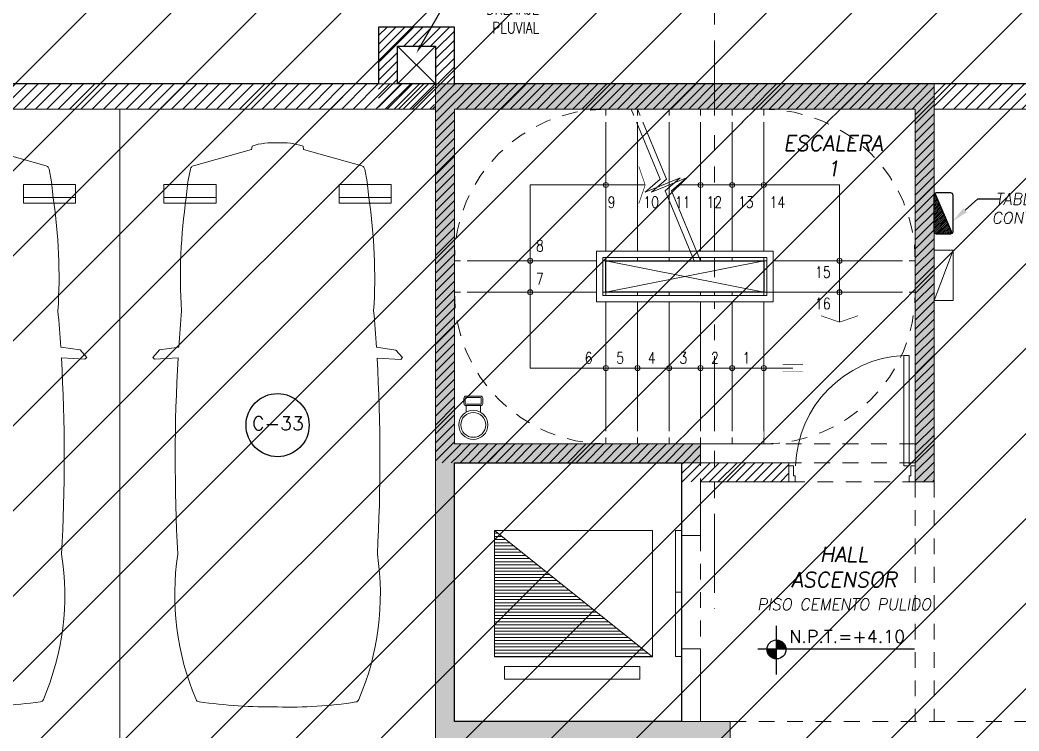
# Model space of a CAD drawing. Header units: millimetres. Extents: x 226317 to 226469, y 8188100 to 8188260.
# Drawn here: x 226436.7 to 226444.61, y 8188162.98 to 8188168.62 of the extents above; entities that cross this region are included whole.
import ezdxf
from ezdxf import colors
from ezdxf.entities.mleader import LeaderData, LeaderLine
from ezdxf.enums import TextEntityAlignment as Align
from ezdxf.math import Vec2, Vec3

# ---------------------------------------------------------------- set-up
doc = ezdxf.new("R2010")
doc.units = ezdxf.units.MM
doc.set_wipeout_variables(frame=1)
for name, pattern in [('HIDDEN2', [0.1875, 0.125, -0.0625]), ('PHANTOM', [2.5, 1.25, -0.25, 0.25, -0.25, 0.25, -0.25]), ('PHANTOM2', [1.25, 0.625, -0.125, 0.125, -0.125, 0.125, -0.125])]:
    doc.linetypes.add(name, pattern=pattern)
for name, color, linetype in [('A-BARANDAS', 8, 'Continuous'), ('A-COTAS INT', 8, 'Continuous'), ('A-EJES', 8, 'PHANTOM'), ('A-EQUIPAMIENTO', 8, 'Continuous'), ('A-ESTRUCTURA-HATCH', 8, 'Continuous'), ('A-ESTRUCTURA-MUROS', 8, 'Continuous'), ('A-ESTRUCTURA-VIGAS', 8, 'HIDDEN2'), ('A-LINEAS', 8, 'Continuous'), ('A-MOBILIARIO', 8, 'Continuous'), ('A-MURO BAJO', 8, 'Continuous'), ('A-NIVELES-NPT', 8, 'Continuous'), ('A-NUMERO ESTAC', 8, 'Continuous'), ('A-PROYECCIONES', 8, 'HIDDEN2'), ('A-PUERTAS', 8, 'Continuous'), ('A-TEXTO-ACABADO PISO', 8, 'Continuous'), ('A-TEXTO-AMBIENTES', 8, 'Continuous'), ('A-TEXTO-INDICACIONES', 8, 'Continuous'), ('A_30_Extractores', 8, 'Continuous'), ('MURO CF 120', 8, 'Continuous'), ('MURO CF 60', 8, 'Continuous')]:
    doc.layers.add(name, color=color, linetype=linetype)
doc.layers.add('A-ESTRUCTURA-PLACAS', color=8, linetype='Continuous', lineweight=35)
doc.layers.add('A-MUROS', color=8, linetype='Continuous', lineweight=30)
doc.layers.add('A-ETAPAS', color=8, linetype='Continuous', lineweight=35, plot=False)
doc.layers.add('A-ÁREA COMÚN', color=8, linetype='Continuous', plot=False)
doc.styles.add('R80', font='romans.shx', dxfattribs={"width": 0.8, "oblique": 15, "height": 0.1})
doc.styles.add('ROMANS', font='ROMANS.shx', dxfattribs={"oblique": 10})
doc.styles.add('TXT_COTAS', font='romans.shx', dxfattribs={"width": 0.8})
pattern_1 = [(45, (-226438.3486310827, -8188203.061885514), (-0.03535533905932738, 0.03535533905932738), [])]

# ---------------------------------------------------------------- blocks, each defined once
blk = doc.blocks.new('EST P2')
at = {"layer": 'A-ESTRUCTURA-HATCH', "lineweight": 0}
h = blk.add_hatch(dxfattribs=at)
h.set_pattern_fill('ANSI31', color=8, scale=0.02, angle=-1.27e-14)
h.set_pattern_definition([(44.99999999999999, (-226392.077087921, -8188163.059610654), (-0.04490128060534576, 0.04490128060534578), [])])
h.paths.add_polyline_path([(-3.609999800828518, 5.049997551366687), (-3.609999800828518, 4.849997551180422), (-44.78499944024952, 4.849997609853745), (-44.78499937866582, -0.150002358481288), (-46.98999937772169, -0.1500023575499654), (-46.9900000851776, -11.15000259596854), (-3.609999100299319, -11.15005090925843), (-3.609999100299319, -11.40005090925843), (-47.2400000844209, -11.40000240411609), (-47.2400001185888, 0.1499976376071572), (-45.03500012474251, 0.1499976441264153), (-45.03499907316291, 5.049739951267838)])
h.paths.add_polyline_path([(5.875668717751978, 4.849997540004551), (5.875668724213028, 5.04999746195972), (35.52999999574968, 5.049996704794466), (35.52999999574968, 4.849997699260712)])
h.paths.add_polyline_path([(35.5800006974896, -11.1500659417361), (71.88000514596933, -11.1501255556941), (71.88000514596933, -11.40006201900542), (35.5800006974896, -11.40000240504742)])
h.paths.add_polyline_path([(-3.559999100310961, -11.15003591496497), (35.53000069750124, -11.15003591496497), (35.53000069750124, -11.40006590355188), (-3.559999100310961, -11.40006590355188)])
edge = h.paths.add_edge_path()
edge.add_arc((63.30066905263811, -0.1500025354325771), 9.699999993899837, 359.9999991583288, 539.9999991583288)
edge.add_line((53.60066905873828, -0.1500023929402232), (53.80066905874992, -0.1500023929402232))
edge.add_arc((63.30066905263811, -0.1500025354325771), 9.499999993888196, -8.593905818088388e-07, 179.9999991406094, ccw=False)
edge.add_line((72.80066904652631, -0.150002677924931), (73.00066904653795, -0.150002677924931))
h.paths.add_polyline_path([(47.91501720307861, 5.049996227025986), (35.5800006974896, 5.049997347407043), (35.5800006974896, 4.849997348152101), (47.91501677152701, 4.849997607059777)])
edge = h.paths.add_edge_path()
edge.add_arc((63.30067374472856, -0.1500072190538049), 3.300005388395399, 0.001083013335930548, 49.99451371248021)
edge.add_line((65.42211837161449, 2.377740446478128), (65.42216933166492, -0.149981296621263))
edge.add_line((65.42216933166492, -0.149981296621263), (65.27216933167074, -0.149981296621263))
edge.add_line((65.27216933167074, -0.149981296621263), (65.27212526180665, 2.49638928938657))
edge.add_arc((63.30067374501959, -0.1500072181224823), 3.300005387571071, 53.31547490152577, 179.999921187766)
edge.add_line((60.00066835692269, -0.1500026788562536), (59.80066835694015, -0.1500026788562536))
edge.add_arc((63.30067374501959, -0.1500072199851274), 3.50000538808239, 0.0010211422007841975, 179.9999256608234, ccw=False)
edge.add_line((66.80067913257517, -0.1499448418617249), (66.60066855713376, -0.1499448418617249))
edge.add_line((66.60066855713376, -0.1499448418617249), (66.60067913253442, -0.1499448418617249))
h.paths.add_polyline_path([(51.86500159354182, 4.849997512064874), (53.37567124812631, 4.84999814722687), (53.37566821934888, 5.049995731562376), (51.86500180145958, 5.049995731562376)])
h = blk.add_hatch(color=8, dxfattribs=at)
h.dxf.hatch_style = 1
h.paths.add_polyline_path([(1.924988952785498, -0.1505992198362947), (-0.1750110472203232, -0.1505992198362947), (-0.1750111099681817, 4.849997605197132), (-3.559999100310961, 4.849997400306165), (-3.559999100310961, 5.049996072426438), (3.774802909989376, 5.049997524358332), (3.774805110704619, 3.199881108477712), (3.624805109779118, 3.199881113134325), (3.624805167521117, 4.849999565631151), (-0.02486182996653952, 4.849999653175473), (-0.02486189515911974, 2.199999641627073), (3.774804468121147, 2.199980984441936), (3.774804468121147, 2.050086794421077), (-0.02486252749804407, 2.0499999942258), (-0.02486257418058813, -1.862645149230957e-09), (1.925019685091684, -0.0003989655524492264)])
h.paths.add_polyline_path([(51.86500603394234, 5.049999439157546), (47.91502163003315, 5.049999439157546), (47.91502161763492, -0.1499986853450537), (50.25000492052641, -0.1499986853450537), (50.25000491813989, 1.266598701477051e-06), (48.0650059216423, 1.311302185058594e-06), (48.06500596355181, 2.050003058277071), (50.01500671176473, 2.049963342025876), (50.01500671176473, 2.199976992793381), (48.06500595621765, 2.199977087788284), (48.06500601166044, 4.85000130161643), (51.7150060031563, 4.850001225247979), (51.71499513977324, 1.899957737885416), (51.8649951351108, 1.899957733228803)])
h.paths.add_polyline_path([(71.63000006310176, -6.150002165697515), (71.88000006310176, -6.150002165697515), (71.88000006310176, -6.85000216588378), (71.63000006310176, -6.85000216588378)])
h.paths.add_polyline_path([(64.42000006313901, -6.150002076290548), (64.67000006313901, -6.150002076290548), (64.67000006313901, -6.850002076476812), (64.42000006313901, -6.850002076476812)])
h.paths.add_polyline_path([(57.21000006317627, -6.150002076290548), (57.46000006317627, -6.150002076290548), (57.46000006317627, -6.850002076476812), (57.21000006317627, -6.850002076476812)])
h.paths.add_polyline_path([(50.00000006321352, -6.150002076290548), (50.25000006321352, -6.150002076290548), (50.25000006321352, -6.850002076476812), (50.00000006321352, -6.850002076476812)])
h.paths.add_polyline_path([(42.79000006325077, -6.150002055801451), (43.04000006325077, -6.150002055801451), (43.04000006325077, -6.850002055987716), (42.79000006325077, -6.850002055987716)])
h.paths.add_polyline_path([(42.79000006325077, 0.5499979434534907), (43.04000006325077, 0.5499979434534907), (43.04000006325077, -0.1500020558014512), (42.79000006325077, -0.1500020558014512)])
h.paths.add_polyline_path([(35.58000006328803, -6.150002076290548), (35.83000006328803, -6.150002076290548), (35.83000006328803, -6.850002076476812), (35.58000006328803, -6.850002076476812)])
h.paths.add_polyline_path([(35.58000006328803, 0.5499979238957167), (35.83000006328803, 0.5499979238957167), (35.83000006328803, -0.1500020762905478), (35.58000006328803, -0.1500020762905478)])
h.paths.add_polyline_path([(35.28000006329967, -6.150002076290548), (35.53000006329967, -6.150002076290548), (35.53000006329967, -6.850002076476812), (35.28000006329967, -6.850002076476812)])
h.paths.add_polyline_path([(35.28000006329967, 0.5499979238957167), (35.53000006329967, 0.5499979238957167), (35.53000006329967, -0.1500020762905478), (35.28000006329967, -0.1500020762905478)])
h.paths.add_polyline_path([(30.2800000719435, -6.150002076290548), (30.5300000719435, -6.150002076290548), (30.5300000719435, -6.850002076476812), (30.2800000719435, -6.850002076476812)])
h.paths.add_polyline_path([(30.2800000719435, 0.5499979238957167), (30.5300000719435, 0.5499979238957167), (30.5300000719435, -0.1500020762905478), (30.2800000719435, -0.1500020762905478)])
h.paths.add_polyline_path([(23.07000007198076, -6.150002076290548), (23.32000007198076, -6.150002076290548), (23.32000007198076, -6.850002076476812), (23.07000007198076, -6.850002076476812)])
h.paths.add_polyline_path([(23.07000007198076, 0.5499979238957167), (23.32000007198076, 0.5499979238957167), (23.32000007198076, -0.1500020762905478), (23.07000007198076, -0.1500020762905478)])
h.paths.add_polyline_path([(18.0700000806246, -6.150002055801451), (18.3200000806246, -6.150002055801451), (18.3200000806246, -6.850002055987716), (18.0700000806246, -6.850002055987716)])
h.paths.add_polyline_path([(18.0700000806246, 0.5499979434534907), (18.3200000806246, 0.5499979434534907), (18.3200000806246, -0.1500020558014512), (18.0700000806246, -0.1500020558014512)])
h.paths.add_polyline_path([(10.86000014224555, -6.150002076290548), (11.11000014224555, -6.150002076290548), (11.11000014224555, -6.850002076476812), (10.86000014224555, -6.850002076476812)])
h.paths.add_polyline_path([(10.86000014224555, 0.5499979238957167), (11.11000014224555, 0.5499979238957167), (11.11000014224555, -0.1500020762905478), (10.86000014224555, -0.1500020762905478)])
h.paths.add_polyline_path([(3.650000203866512, -6.150002076290548), (3.900000203866512, -6.150002076290548), (3.900000203866512, -6.850002076476812), (3.650000203866512, -6.850002076476812)])
h.paths.add_polyline_path([(3.600000203878153, 0.5499979238957167), (3.900000203866512, 0.5499979238957167), (3.900000203866512, -0.1500020762905478), (3.600000203878153, -0.1500020762905478)])
h.paths.add_polyline_path([(-3.55999973451253, -6.150002356618643), (-3.30999973451253, -6.150002356618643), (-3.30999973451253, -6.850002356804907), (-3.55999973451253, -6.850002356804907)])
h.paths.add_polyline_path([(-3.55999973451253, 0.5499976426362991), (-3.30999973451253, 0.5499976426362991), (-3.30999973451253, -0.1500023566186428), (-3.55999973451253, -0.1500023566186428)])
h.paths.add_polyline_path([(-3.859999734500889, -6.150002356618643), (-3.609999734500889, -6.150002356618643), (-3.609999734500889, -6.850002356804907), (-3.859999734500889, -6.850002356804907)])
h.paths.add_polyline_path([(-3.859999734500889, 0.5499976426362991), (-3.609999734500889, 0.5499976426362991), (-3.609999734500889, -0.1500023566186428), (-3.859999734500889, -0.1500023566186428)])
h.paths.add_polyline_path([(-11.06999967287993, -6.150002356618643), (-10.81999967287993, -6.150002356618643), (-10.81999967287993, -6.850002356804907), (-11.06999967287993, -6.850002356804907)])
h.paths.add_polyline_path([(-11.06999967287993, 0.5499976426362991), (-10.81999967287993, 0.5499976426362991), (-10.81999967287993, -0.1500023566186428), (-11.06999967287993, -0.1500023566186428)])
h.paths.add_polyline_path([(-18.27999961125897, -6.150002076290548), (-18.02999961125897, -6.150002076290548), (-18.02999961125897, -6.850002076476812), (-18.27999961125897, -6.850002076476812)])
h.paths.add_polyline_path([(-18.27999961125897, 0.5499979238957167), (-18.02999961125897, 0.5499979238957167), (-18.02999961125897, -0.1500020762905478), (-18.27999961125897, -0.1500020762905478)])
h.paths.add_polyline_path([(-25.48999954963801, -6.150002356618643), (-25.23999954963801, -6.150002356618643), (-25.23999954963801, -6.850002356804907), (-25.48999954963801, -6.850002356804907)])
h.paths.add_polyline_path([(-25.48999954963801, 0.5499976426362991), (-25.23999954963801, 0.5499976426362991), (-25.23999954963801, -0.1500023566186428), (-25.48999954963801, -0.1500023566186428)])
h.paths.add_polyline_path([(-32.69999948801706, -6.150002356618643), (-32.44999948801706, -6.150002356618643), (-32.44999948801706, -6.850002356804907), (-32.69999948801706, -6.850002356804907)])
h.paths.add_polyline_path([(-32.69999948801706, 0.5499976426362991), (-32.44999948801706, 0.5499976426362991), (-32.44999948801706, -0.1500023566186428), (-32.69999948801706, -0.1500023566186428)])
h.paths.add_polyline_path([(-39.90999879219453, -6.150002076290548), (-39.65999879219453, -6.150002076290548), (-39.65999879219453, -6.850002076476812), (-39.90999879219453, -6.850002076476812)])
h.paths.add_polyline_path([(-39.90999879219453, 0.5499979238957167), (-39.65999879219453, 0.5499979238957167), (-39.65999879219453, -0.1500020762905478), (-39.90999879219453, -0.1500020762905478)])
at = {"layer": 'A-ESTRUCTURA-MUROS', "color": 8, "lineweight": 0}
for points in [[(47.91501720307861, 5.049996227025986), (35.5800006974896, 5.049997347407043), (35.5800006974896, 4.849997348152101), (47.91501677152701, 4.849997607059777)], [(51.86500159354182, 4.849997512064874), (53.37567124812631, 4.84999814722687), (53.37566821934888, 5.049995731562376), (51.86500180145958, 5.049995731562376)]]:
    blk.add_lwpolyline(points, close=True, dxfattribs=at)
at = {"layer": 'A-ESTRUCTURA-PLACAS', "color": 8, "lineweight": 0}
blk.add_lwpolyline([(51.86500603394234, 5.049999439157546), (47.91502163003315, 5.049999439157546), (47.91502161763492, -0.1499986853450537), (50.25000492052641, -0.1499986853450537), (50.25000491813989, 1.266598701477051e-06), (48.0650059216423, 1.311302185058594e-06), (48.06500596355181, 2.050003058277071), (50.01500671176473, 2.049963342025876), (50.01500671176473, 2.199976992793381), (48.06500595621765, 2.199977087788284), (48.06500601166044, 4.85000130161643), (51.7150060031563, 4.850001225247979), (51.71499513977324, 1.899957737885416), (51.8649951351108, 1.899957733228803)], close=True, dxfattribs=at)
at = {"layer": 'A-ESTRUCTURA-VIGAS', "color": 8, "lineweight": 0}
for points in [[(50.01500671176473, 2.199976992793381), (51.71499457894242, 2.199972681701183)], [(49.86488403339172, -2.443511039018631e-05), (49.86500237765722, 2.04990042001009)], [(50.01488403312396, -3.309547901153564e-05), (50.01500237741857, 2.049891760572791)], [(50.01500606510672, 2.049976993352175), (51.71499393228441, 2.049972682259977)], [(51.71500734327128, 1.899957737885416), (51.71501039699069, -2.5210902094841e-06)], [(51.8649951351108, 1.899957733228803), (51.8650104298722, -2.533197402954102e-06)], [(50.25000070992974, -2.399086952209473e-06), (53.60066907125292, -2.678483724594116e-06)]]:
    blk.add_lwpolyline(points, dxfattribs=at)
blk = doc.blocks.new('MCF')
at = {"layer": 'MURO CF 120', "lineweight": 0}
h = blk.add_hatch(dxfattribs=at)
h.set_pattern_fill('_USER', color=8, scale=0.05, angle=45, style=0, pattern_type=0)
h.set_pattern_definition(pattern_1)
h.paths.add_polyline_path([(4.285539034754038e-06, -37.95003601908684), (-0.1500014954362996, -37.95003601815552), (-0.1500014954362996, -34.95004799123853), (4.285539034754038e-06, -34.95004799216986)])
h = blk.add_hatch(dxfattribs=at)
h.set_pattern_fill('_USER', color=8, scale=0.05, angle=45, style=0, pattern_type=0)
h.set_pattern_definition(pattern_1)
h.paths.add_polyline_path([(8.8853994384408e-08, -34.95004102028906), (3.649991068756208, -34.95004798937589), (3.649991068756208, -35.15004835184664), (9.065843187272549e-08, -35.15004148241132)])
h = blk.add_hatch(dxfattribs=at)
h.set_pattern_fill('_USER', color=8, scale=0.05, angle=45, style=0, pattern_type=0)
h.set_pattern_definition(pattern_1)
h.paths.add_polyline_path([(3.649995913205203, -38.10010559856892), (3.800001452502329, -38.10010568331927), (3.800001452502329, -34.95004796329886), (3.649995913205203, -34.9500478785485)])
h = blk.add_hatch(dxfattribs=at)
h.set_pattern_fill('_USER', color=8, scale=0.05, angle=45, style=0, pattern_type=0)
h.set_pattern_definition(pattern_1)
h.paths.add_polyline_path([(4.258326953276992e-06, -37.80004148278385), (1.949984237900935, -37.80005772039294), (1.950000679527875, -37.95014731585979), (-8.965434972196817e-06, -37.95003601815552)])
h = blk.add_hatch(dxfattribs=at)
h.set_pattern_fill('_USER', color=8, scale=0.05, angle=45, style=0, pattern_type=0)
h.set_pattern_definition(pattern_1)
h.paths.add_polyline_path([(2.649991011945531, -37.95009840093553), (1.799991030566161, -37.95008623600006), (1.799991030566161, -38.10004831571132), (2.649991011945531, -38.10006048064679)])
at = {"layer": 'MURO CF 60', "lineweight": 0}
h = blk.add_hatch(dxfattribs=at)
h.set_pattern_fill('_USER', color=8, scale=0.05, angle=45, pattern_type=0)
h.set_pattern_definition([(45, (1.793458536238177, -0.002235784195363522), (-0.03535533905932738, 0.03535533905932738), [])])
h.paths.add_polyline_path([(-0.599785449099727, -34.5001006629318), (0.0002145508769899607, -34.5001006629318), (0.0002145508769899607, -34.94897119980305), (-0.15670235757716, -34.95010066311806), (-0.1567023574898485, -35.15008996799588), (-0.5997854354500305, -35.15009001549333)])
h.paths.add_polyline_path([(-0.4497854491055477, -34.65010066330433), (-0.1509149124321993, -34.65010066330433), (-0.1509149124321993, -34.94897119980305), (-0.4497854491055477, -34.94897119980305)], flags=16)
blk = doc.blocks.new('EJES 1P')
at = {"layer": 'A-EJES', "color": 8, "linetype": 'PHANTOM2', "lineweight": 0}
blk.add_lwpolyline([(95.13433610188076, 5.345405283384025), (95.13433504031855, -4.158028029836714)], dxfattribs=at)
blk = doc.blocks.new('EJE')
at = {"linetype": 'Continuous'}
blk.add_circle((-4.656613e-10, -3.7252903e-09), 0.5, dxfattribs=at)
at = {"layer": 'A-TEXTO-INDICACIONES', "style": 'ROMANS'}
blk.add_attdef('EJE', text='', height=0.22, rotation=1.067217058e-07, dxfattribs=at).set_placement((0.0068061400004788, 0.02766973558132052), align=Align.MIDDLE_CENTER)
blk = doc.blocks.new('numeración')
at = {"layer": 'A-NUMERO ESTAC', "color": 8, "lineweight": 0, "xscale": 0.5, "yscale": 0.5, "zscale": 0.5}
blk.add_blockref('EJE', (-26.3356692129164, -47.2021373193711), dxfattribs=at).add_auto_attribs({'EJE': 'C-33'})
blk = doc.blocks.new('*U62')
at = {"color": 8, "lineweight": 0, "ltscale": 0.5}
for p, q in [((0.349999999909371, 4.301899374723462), (0.7625640894893444, 4.301899372860816)), ((2.149999999897729, 4.301899374723462), (1.737435910317755, 4.301899374723462))]:
    blk.add_line(p, q, dxfattribs=at)
for points in [[(0, 0), (2.500000000005824, 0), (2.500000000005824, 5), (0, 5)], [(0.349999999909371, 4.405005575418499), (0.349999999909371, 4.25500557504597), (0.7625640894893444, 4.25500557504597), (0.7625640894893444, 4.405005573555852)], [(1.737435910317755, 4.405005575418499), (1.737435910317755, 4.25500557504597), (2.149999999897729, 4.25500557504597), (2.149999999897729, 4.405005575418499)]]:
    blk.add_lwpolyline(points, close=True, dxfattribs=at)
blk.add_lwpolyline([(2.037528844948707, 3.028522202071265), (2.224826331532269, 3.017961387783316), (2.238677233040973, 3.033225936144618), (2.185582110823772, 3.092103478759553), (2.032238905380672, 3.114782713422947, 0.005253419644038889), (2.010610162172561, 3.403024230234966, 0.05323468880448375), (1.972881289015231, 4.298445265069629), (1.959960859085141, 4.423920004889395), (1.940709687702067, 4.525403541773585), (1.936232188131518, 4.534997764310868, 0.2186562557100147), (1.917137849193707, 4.551199094653156), (1.45578430143901, 4.68041331440213), (1.452100344208982, 4.707649311509477, 0.09155394760763061), (1.250000000002876, 4.734330136008744, 0.09162043732155131), (1.047899655813991, 4.708804217427994), (1.044215698368089, 4.681568217724587), (0.5828621506187874, 4.552353999814748, 0.2186562552153479), (0.5637678116817846, 4.536152669489409), (0.5592903121050334, 4.526558446958687), (0.5400391407801657, 4.4250749100745), (0.527118710702829, 4.299600172615821, 0.05323468880111815), (0.4893898377075552, 3.404179129908862, 0.005253420110187526), (0.4677610936832501, 3.115937606692341), (0.3144178889833277, 3.093258382082013), (0.2613227668243348, 3.034380841329721), (0.2751736682166233, 3.01911629296842), (0.4624711549076459, 3.029677107255861, 0.02826491459471849), (0.459996665315612, 1.475695204805616, 0.1399238157925407), (0.6046126963936331, 0.324876973164095, 0.2721479777528903), (0.6285017504014515, 0.3060667694362756, 0.035352843949907), (1.250000000003183, 0.2656698639912349, 0.0456386399384704), (1.869188438495204, 0.3049118635303407, 0.2721479761988349), (1.893077493170626, 0.3237220675503025, 0.1398888083936435), (2.040003335146762, 1.474540296761161, 0.02826491464424222)], format="xyb", close=True, dxfattribs=at)
blk = doc.blocks.new('ESC.1')
at = {"layer": 'A-LINEAS', "color": 8, "lineweight": 0}
blk.add_line((0.6000362005258992, 0.7250007001463628, -1.056008545519747e-06), (-1.47953915184484, 0.72499997930269, -1.056008545519747e-06), dxfattribs=at)
at = {"layer": 'A-LINEAS', "color": 8, "linetype": 'Continuous', "lineweight": 0}
for p, q in [((-1.249987434933466, 0.1250000001643157), (1.256506653390943e-05, -0.1250050261836195)), ((-1.249987434904362, -0.1250000007670069), (1.256506653390943e-05, 0.1249999992329931))]:
    blk.add_line(p, q, dxfattribs=at)
at = {"layer": 'A-LINEAS', "color": 8, "lineweight": 0, "const_width": 0.004999999999999999}
for points in [[(-1.39921893297582, 0.7521426455829596), (-1.559859256510428, 0.7521430423263764)], [(-1.399218987691022, 0.6978549502570486), (-1.559859315882242, 0.6978548962403393)], [(-1.702576707309383, 0.310479334719882), (-1.849979116540673, 0.3613019028459048), (-1.9973817083985, 0.3104800145853615)], [(-0.2604667660373181, -0.5775977194528723), (-0.3112893341633409, -0.7250001307796383), (-0.2604674486385576, -0.8724027209203387)]]:
    blk.add_lwpolyline(points, dxfattribs=at)
at = {"layer": 'A-LINEAS', "color": 8, "lineweight": 0}
blk.add_lwpolyline([(-0.3112893156242009, -0.725000076762929), (0.5999790817265946, -0.7249997973661566), (0.6000362003803801, 0.7249978652004456)], dxfattribs=at)
at = {"layer": 'A-LINEAS', "color": 8, "linetype": 'Continuous', "lineweight": 0}
blk.add_lwpolyline([(-1.849970318161688, 0.3612988695282793), (-1.850008549011584, -0.7250006523202801), (-0.5722094846307684, -0.7250002183239603)], dxfattribs=at)
for centre in [(-1.249987924692725, 0.7250000742975926), (-0.9999879246345174, 0.7250000761602378), (-0.749987924692725, 0.72500007336627), (-0.4999879246636212, 0.7250000752289152), (-0.2499879246054135, 0.72500007336627), (1.207530727498352e-05, 0.7250000742975926), (-1.849986850243333, 0.125086227596209), (0.6000027172965545, 0.1250000020269608), (-1.849986850243333, -0.124913772403791), (0.6000027170637239, -0.1249999979730392), (-1.249987434933466, -0.7250004502232814), (-0.9999874349043623, -0.7250004483606363), (-0.7499874349334661, -0.725000451154604), (1.256506653390943e-05, -0.7250004502232814)]:
    blk.add_circle(centre, 0.02, dxfattribs=at)
at = {"layer": 'A-MURO BAJO', "color": 8, "lineweight": 0}
for p, q in [((-1.249987434933466, 0.1250000001643157), (-1.249987434671532, 1.32500000035058)), ((-1.249987434671532, 1.32500000035058), (-0.7499874265224591, 1.32500000035058)), ((-0.9999874349334661, 0.1250000020269608), (-0.9999874349043623, 1.325000002213225)), ((-0.7499874348752584, 0.1249999992329931), (-0.7499874349334661, 1.324999999419258)), ((-0.4999874349625699, 0.1250000001643157), (-0.4999874349334661, 1.325000002213225)), ((-0.2499874349043623, 0.1249999983016705), (-0.2499874349043623, 1.32500000035058)), ((1.256512474157034e-05, 0.1250000001643157), (1.256509563773989e-05, 1.325000001281903)), ((-1.249987434933466, 0.1250000001643157), (1.256506653390943e-05, 0.1249999992329931)), ((-1.249987434904362, -0.1249999998356843), (-1.249987434933466, 0.1250000001643157)), ((-0.2499874349043623, 0.1249999992329931), (1.200012564175957, 0.1249999992329931)), ((-1.256635299995423e-05, -0.1249999998356843), (1.256506653390943e-05, 0.1249999992329931)), ((-2.449987434974211, -0.1249999998356843), (-1.249987430684307, -0.1249999998356843)), ((-1.249987434904362, -0.1249999998356843), (1.256506653390943e-05, -0.1249999998356843)), ((-1.249987434933466, -1.325000000021949), (-1.249987434904362, -0.1249999998356843)), ((-0.9999874348461546, -1.324999998159304), (-0.9999874349334661, -0.1249999979730392)), ((-0.7499874348752584, -1.325000000953271), (-0.7499874349334661, -0.1250000007670069)), ((-0.4999874349043623, -1.324999999090626), (-0.4999874349625699, -0.1249999989043618)), ((-0.2499874348752584, -1.325000000953271), (-0.2499874349334661, -0.1250000007670069)), ((-1.256635299995423e-05, -0.1249999998356843), (1.200012564117749, -0.1250000007670069)), ((1.256506653390943e-05, -1.325000000021949), (1.256509563773989e-05, -0.1249999998356843))]:
    blk.add_line(p, q, dxfattribs=at)
at = {"color": 8, "lineweight": 0}
blk.add_wipeout([(-1.2749874348987678, -0.15000000076141196), (-1.3249874348871264, -0.200000000575147), (0.07501256507817526, -0.200000000575147), (0.07501256507817532, 0.20000000072864732), (-1.3249874349162296, 0.2000000006267839), (-1.3249874349162296, -0.200000000575147), (-1.2749874348987678, -0.15000000076141196), (-1.2749874348696637, 0.15000000184623485), (0.025012565089816953, 0.15000000184623485), (0.02501256508981691, -0.15000000076141196)], dxfattribs=at).translate(0, 0, 2.83665878468019e-06).dxf.layer = 'A-BARANDAS'
at = {"layer": 'A-BARANDAS', "color": 8, "lineweight": 0, "elevation": 2.83665878468019e-06}
for points in [[(-1.324987434857796, 0.2000000003505802), (-1.3249874348869, -0.2000000009532714), (0.07501256507817544, -0.2000000009532714), (0.07501256510727927, 0.2000000003505802)], [(0.02501256506071314, -0.1500000020708585), (-1.274987434898541, -0.1499999992768908), (-1.27498743481123, 0.1500000033308124), (0.02501256514802463, 0.1500000005368447)]]:
    blk.add_lwpolyline(points, close=True, dxfattribs=at)
at = {"layer": 'A-LINEAS', "color": 8, "linetype": 'Continuous', "lineweight": 0}
for points in [[(-0.7499881189316895, -0.1250004198621655), (-0.5192178973986685, -0.6788461607169056), (-0.6384485282935586, -0.7826924136127973), (-0.3615263414860621, -0.667307588107481), (-0.4807561938243836, -0.7711537841926956), (-0.2499874348752584, -1.324996014892652)], [(-0.6999881189142272, -0.1250004189308429), (-0.4692178974103101, -0.678846159785583), (-0.5884485282760963, -0.7826924126814747), (-0.3115263414685998, -0.6673075871761585), (-0.4307561938069213, -0.7711537832613731), (-0.1999874348869, -1.324996013961329)]]:
    blk.add_lwpolyline(points, dxfattribs=at)
at = {"layer": 'A-MURO BAJO', "color": 8, "lineweight": 0}
blk.add_line((-2.449987434974211, 0.1250000010956382), (-1.249987430684307, 0.1250000010956382), dxfattribs=at)
at = {"color": 8, "lineweight": 0}
blk.add_wipeout([(-2.3999874348673824, 0.20000042504944027), (-2.3499874347801724, 0.20000042294150644), (-2.3499874349314815, -1.2249999988625002), (1.1000125671082066, -1.2249999971842298), (1.1000125663458407, 0.7220561562812944), (0.5970689386897255, 1.2250000178692846), (-1.2499874328619203, 1.2250000000537107), (-1.2499874328978478, 1.2749999998309642), (0.617779641722551, 1.2749999999588015), (1.1500125670473893, 0.7427668286745202), (1.1500125671021955, -1.2750000007225144), (-2.3999874349052743, -1.27499999653182)], dxfattribs=at).translate(0, 0, 2.40002069768019e-06).dxf.layer = 'A-BARANDAS'
for p, q in [((0.993717151461567, 1.07423799188328), (0.9937171526980251, 1.022644020332237)), ((1.106281503441892, 1.074237994580912), (1.10628150467835, 1.022644023029869))]:
    blk.add_line(p, q, dxfattribs=at)
for points in [[(1.124733533287724, 1.005759370675037), (1.124733534278505, 0.964415955301476, -0.4142135623730174), (1.107848881886127, 0.9475313020998897), (0.9921497790904823, 0.9475312993271245, -0.4142135623730174), (0.9752651258887681, 0.9644159517194311), (0.9752651248979873, 1.005759367092992, -0.4142135623730174), (0.9921497772903649, 1.022644020294678), (1.10784888008601, 1.022644023067443, -0.4142135623730174)], [(1.113477098089731, 1.005759370405272), (1.113477099080512, 0.9644159550317113, -0.414213562373095), (1.107848881616349, 0.9587877372978824), (0.9921497788207034, 0.9587877345251172, -0.414213562373095), (0.9865215610867608, 0.9644159519891957), (0.98652156009598, 1.005759367362757, -0.414213562373095), (0.9921497775601438, 1.011387585096671), (1.107848880355789, 1.011387587869436, -0.414213562373095)]]:
    blk.add_lwpolyline(points, format="xyb", close=True, dxfattribs=at)
for radius in [0.1154330973689677, 0.09854844457193272]:
    blk.add_circle((1.049999325036424, 1.175020514702922), radius, dxfattribs=at)
at = {"layer": 'A-PROYECCIONES', "color": 8, "lineweight": 0}
for centre, start, end in [((-1.249987434904362, 0.1250000001643157), 90.00000000166753, 179.9999998932783), ((1.256506653390943e-05, 0.1249999992329931), 1.067217057814492e-07, 89.99999999833247), ((-1.249987434904362, -0.1249999998356843), 180.0000001067216, 269.9999999983324), ((1.256506653390943e-05, -0.1249999970417166), 270.0000000016675, 0)]:
    blk.add_arc(centre, 1.200000000040745, start, end, dxfattribs=at)
blk = doc.blocks.new('A$C5E423DB2')
at = {"layer": 'A-PUERTAS', "color": 8, "lineweight": 0}
for p, q in [((0.0380998527398333, 0.0999998934566975), (0.0380998511100188, 0.7999998889863491)), ((0.0380998511100188, 0.7999998889863491), (0.0730998511426151, 0.7999998852610588)), ((0.0730998511426151, 0.7999998852610588), (0.0730998527724296, 0.0999998934566975)), ((0.0380998527398333, 0.0999998934566975), (0.0730998527724296, 0.0999998934566975))]:
    blk.add_line(p, q, dxfattribs=at)
at = {"layer": 'A-PUERTAS', "color": 8, "linetype": 'Continuous', "lineweight": 0}
for p, q in [((-1.472653821e-07, -1.11758709e-07), (-1.472653821e-07, 0.0999998897314072)), ((-1.472653821e-07, 0.0999998897314072), (0.0280998527305201, 0.0999998934566975)), ((0.0280998527305201, 0.0380998887121678), (0.0280998527305201, 0.0999998934566975)), ((0.7999998530140147, 0.0999998897314072), (0.7718998530181125, 0.0999998934566975)), ((0.7718998530181125, 0.0380998887121678), (0.7718998530181125, 0.0999998934566975)), ((0.7999998528975995, -1.11758709e-07), (0.7999998528975995, 0.0999998897314072)), ((0.0380998527398333, 0.0380998887121678), (0.0280998527305201, 0.0380998887121678)), ((0.0380998527398333, -1.11758709e-07), (0.0380998527398333, 0.0380998887121678)), ((0.7618998530087993, -1.11758709e-07), (0.7618998530087993, 0.0380998887121678)), ((0.7618998530087993, 0.0380998887121678), (0.7718998530181125, 0.0380998887121678)), ((-1.472653821e-07, -1.11758709e-07), (0.0380998527398333, -1.11758709e-07)), ((0.7999998530140147, -1.11758709e-07), (0.7618998530087993, -1.11758709e-07))]:
    blk.add_line(p, q, dxfattribs=at)
blk.add_arc((0.0365533265285194, 0.0793452113866806), 0.7215807719765989, 1.640270668491661, 87.09684895294437, dxfattribs=at)
blk = doc.blocks.new('ASCENSOR_01')
at = {"lineweight": 0}
h = blk.add_hatch(dxfattribs=at)
h.set_pattern_fill('_U', color=8, scale=0.025, angle=450.000000097007, style=0, pattern_type=0)
h.set_pattern_definition([(90.00000009700705, (1.212411015381803, -1.471489668e-07), (-0.025, -4.23273e-11), [])])
h.paths.add_polyline_path([(1.10621169477753, 1.275000181271637), (0.1062078738146853, 0.02500373723696226), (1.106207881924781, 0.02500035932226053)])
at = {"color": 8, "lineweight": 0}
blk.add_line((1.10621169477753, 1.275000181271637, -0.0697055496954468), (0.1062078738141421, 0.02500355942489862, -0.0348527748477234), dxfattribs=at)
for points in [[(0.1062078738141421, 0.02500355942489862), (0.1062116924549816, 1.275003556159657), (1.10621169477753, 1.275000181271637), (1.106207871480077, 0.02500017801807486)], [(1.184226966016635, 0.1030777774238625), (1.184230232528707, 1.174614068343246), (1.284540124154945, 1.174613760075474), (1.284536852054938, 0.1030774747440257)]]:
    blk.add_lwpolyline(points, close=True, dxfattribs=at)
blk = doc.blocks.new('SIM NIVEL PLANTA')
at = {"linetype": 'Continuous'}
h = blk.add_hatch(dxfattribs=at)
h.set_pattern_fill('_USER', color=256, scale=0.0999963382923852, angle=45, style=0, pattern_type=0)
h.set_pattern_definition([(45, (35396.10580914898, 26516.48920438578), (-0.0707080889003696, 0.0707080889003696), [])])
h.paths.add_polyline_path([(-17.03192196782002, 1e-16), (-15.53208676343602, 1e-16, 0.4092090227661144), (-17.03192196782002, 1.474380134766136)])
h.paths.add_polyline_path([(-18.53175717220401, -1e-16, 0.4192358746569979), (-17.03192196782002, -1.525729753993459), (-17.03192196782002, 0)])
for p, q in [((-17.03192196782002, -3.974827738415029), (-17.03192196782002, 3.71603278895526)), ((4.8125218776986, 0), (-20, 0))]:
    blk.add_line(p, q)
blk.add_circle((-17.03192196782002, -0.0256748096136619), 1.500054944379798, dxfattribs=at)
at = {"style": 'R80'}
blk.add_attdef('N.P.T.+0.00', text='', height=2.029999999999998, dxfattribs=at).set_placement((-5.827213661814135, 2.014999999999999), align=Align.MIDDLE_CENTER)
blk = doc.blocks.new('*U58')
at = {"linetype": 'Continuous'}
h = blk.add_hatch(dxfattribs=at)
h.set_pattern_fill('ANSI31', color=256, scale=0.1, style=0)
h.set_pattern_definition([(45, (0, 0), (-0.008838834764831846, 0.008838834764831846), [])])
h.paths.add_polyline_path([(0.1974963439861313, 0.06567182950675488, 0.4142135630136599), (0.1751704364432953, 0.08801116235554218), (-0.1751174990204163, 0.08811644650995731, 0.1989123559589726), (-0.1909110109554604, 0.08158012107014656), (0.1909110122360289, -0.08158012107014656, 0.1989123567522387), (0.197456830763258, -0.06579054147005081)])
blk.add_line((-0.1909110115957446, 0.08158012107014656), (0.190911011537537, -0.08158012107014656), dxfattribs=at)
blk.add_lwpolyline([(-0.1974568308214657, 0.06579053960740566), (-0.1974963440443389, -0.06567183136940002, 0.4142135623730951), (-0.1751704369671643, -0.08801116235554218), (0.1751174988457933, -0.08811644837260246, 0.4142135623730685), (0.197456830763258, -0.06579054147005081), (0.1974963439861313, 0.06567182950675488, 0.4142135623730685), (0.1751704369089566, 0.08801116235554218), (-0.175117498904001, 0.08811644650995731, 0.4142135623730951)], format="xyb", close=True, dxfattribs=at)
blk = doc.blocks.new('TEXTOSSS')
at = {"xscale": -0.8329883684307119, "yscale": 0.8329883684307116, "zscale": 0.8329883684307118, "rotation": 90.00002409004611}
blk.add_blockref('*U58', (-23.79354068540852, -34.32498561125249), dxfattribs=at)
at = {"layer": 'A-NIVELES-NPT', "xscale": 0.05, "yscale": 0.05, "zscale": 0.05}
blk.add_blockref('SIM NIVEL PLANTA', (-24.2642967668362, -37.77729466930032), dxfattribs=at).add_auto_attribs({'N.P.T.+0.00': 'N.P.T.=+4.10'})
at = {"layer": 'A-TEXTO-ACABADO PISO', "color": 8, "lineweight": 0, "insert": (-24.57988476959872, -37.37661650311202), "char_height": 0.09, "attachment_point": 2, "style": 'ROMANS'}
blk.add_mtext_dynamic_manual_height_columns('PISO CEMENTO PULIDO', width=1.586306558412616, gutter_width=12.5, heights=[0], dxfattribs=at)
at = {"layer": 'A-TEXTO-AMBIENTES', "color": 8, "lineweight": 0, "char_height": 0.12, "attachment_point": 5, "style": 'ROMANS'}
for s, insert, width in [('ESCALERA 1', (-24.6672927835607, -33.86912517249584), 0.8683553517320113), ('HALL \\PASCENSOR', (-24.58052803794271, -37.12546293437481), 2.556211270681947)]:
    blk.add_mtext(s, dxfattribs=dict(at, insert=insert, width=width))
at = {"layer": 'A-TEXTO-INDICACIONES', "color": 8, "lineweight": 0, "style": 'ROMANS', "width": 0.8}
for s, p in [('9', (-26.39118222345132, -34.28092990908772)), ('10', (-26.04689714082633, -34.28092991746962)), ('11', (-25.79689714079723, -34.28092992212623)), ('12', (-25.54689714079723, -34.28092992864549)), ('13', (-25.29689714079723, -34.28092948440462)), ('14', (-25.04689714082633, -34.28092994075269)), ('8', (-26.95857291601715, -34.62623831722885)), ('7', (-26.95857291601715, -34.88807947468013)), ('15', (-24.68714592506876, -34.8347601192072)), ('16', (-24.68714651366463, -35.08484634477645)), ('6', (-26.57281590052298, -35.51470426376909)), ('5', (-26.32281590046478, -35.51470426935703)), ('4', (-26.07281590040657, -35.51470427587628)), ('3', (-25.82281590046478, -35.51470428146422)), ('2', (-25.57281590043567, -35.51470428705215)), ('1', (-25.32281590052298, -35.51470429357141))]:
    blk.add_text(s, height=0.09, dxfattribs=at).set_placement(p, align=Align.RIGHT)
at = {"layer": 'A-TEXTO-INDICACIONES', "color": 8, "lineweight": 0}
ml = blk.add_multileader_mtext('Standard', dxfattribs=at)
ml.set_content('MONTANTE DRENAJE PLUVIAL', color=8, style='TXT_COTAS')
ml.set_leader_properties(color=7)
ml.build(insert=Vec2(0, 0))
ml.multileader.update_dxf_attribs({"dogleg_length": 0.1104934798556762, "arrow_head_size": 0.07})
ctx = ml.context
ctx.base_point, ctx.char_height, ctx.arrow_head_size, ctx.landing_gap_size, ctx.plane_origin = Vec3(-27.56853099091063, -32.55428412090987), 0.09, 0.07, 0.05, Vec3(-27.14447169323103, -33.33979423437268)
ctx.text_align_type = 2
notes = []
notes.append((ctx, [(0, (1, 1, 0), (-27.67902447076631, -32.55428412090987), (1, 0), 0.1104934798556762, [(0, [(-27.96689385420177, -33.05502046551555)], 0, [])])]))
ctx.mtext.insert, ctx.mtext.width, ctx.mtext.alignment, ctx.mtext.flow_direction = Vec3(-26.99395956235821, -32.50928412098438), 0.8350710593222175, 3, 5
ml = blk.add_multileader_mtext('Standard', dxfattribs=at)
ml.set_content('TABLERO CONTROL IIMM ', color=8, style='ROMANS')
ml.set_leader_properties(color=7)
ml.build(insert=Vec2(0, 0))
ml.multileader.update_dxf_attribs({"dogleg_length": 1.307325214856923, "arrow_head_size": 0.13, "scale": 0.1})
ctx = ml.context
ctx.base_point, ctx.scale, ctx.char_height, ctx.arrow_head_size, ctx.landing_gap_size, ctx.plane_origin = Vec3(-23.34665234673776, -34.2108995327726), 0.1, 0.09000000000000001, 0.13, 0.01, Vec3(-23.87862604990369, -33.96939594764262)
ctx.text_align_type = 2
notes.append((ctx, [(0, (1, 1, 0), (-23.52203341314453, -34.2108995327726), (1, 0), 0.1753810664067663, [(0, [(-23.71959216473624, -34.38652095012367)], 0, [])])]))
ctx.mtext.insert, ctx.mtext.width, ctx.mtext.alignment, ctx.mtext.flow_direction = Vec3(-22.86693806102267, -34.16589953284711), 0.4872622546972707, 3, 5
for ctx, leaders in notes:
    for number, flags, end, landing, length, lines in leaders:
        leader = LeaderData()
        leader.index, (leader.has_last_leader_line, leader.has_dogleg_vector, leader.attachment_direction) = number, flags
        leader.last_leader_point, leader.dogleg_vector, leader.dogleg_length = Vec3(end), Vec3(landing), length
        for number, points, colour, breaks in lines:
            line = LeaderLine()
            line.index, line.vertices, line.color, line.breaks = number, Vec3.list(points), colors.encode_raw_color(colour), breaks
            leader.lines.append(line)
        ctx.leaders.append(leader)
blk = doc.blocks.new('arq. estac.')
at = {"color": 8, "lineweight": 0}
for p, q in [((226735.1141427711, 8188173.053884909), (226735.4141427711, 8188172.753884909)), ((226735.4141427711, 8188173.053884909), (226735.1141427711, 8188172.753884964))]:
    blk.add_line(p, q, dxfattribs=at)
at = {"layer": 'A-MOBILIARIO', "color": 8, "lineweight": 0}
for points in [[(226737.3641182649, 8188168.728897312), (226737.3141182791, 8188168.728897313), (226737.3141182922, 8188169.218426279), (226737.3641182808, 8188169.218426279)], [(226737.3641182649, 8188168.728897312), (226737.3141182791, 8188168.728897313), (226737.3141182409, 8188168.218426279), (226737.3641182631, 8188168.218426278)]]:
    blk.add_lwpolyline(points, close=True, dxfattribs=at)
at = {"layer": 'A-MUROS', "color": 8, "lineweight": 0}
for p, q in [((226734.9641427711, 8188172.753896005, -8.868412162856825e-07), (226731.0891256073, 8188172.753895935, -6.536792575270019e-07)), ((226740.8753446638, 8188172.753896112, -1.242521553591202e-06), (226735.5641427711, 8188172.753896016, -9.22943553213179e-07)), ((226735.4141181412, 8188172.55389557), (226716.2751815441, 8188172.553895859, -7.980802190292527e-07)), ((226735.4141333286, 8188172.55389557), (226735.4141182408, 8188167.55389556)), ((226740.875344655, 8188172.553895718, -1.24251358454841e-06), (226739.3641287091, 8188172.553895472)), ((226739.3641287091, 8188172.553895472), (226739.3641287291, 8188169.603857435)), ((226735.5641183005, 8188169.753897309), (226735.5641182586, 8188167.703897313)), ((226735.5641183005, 8188169.753897309), (226737.3641182994, 8188169.753897274)), ((226737.3641182994, 8188169.753897274), (226737.3641182771, 8188169.178897314)), ((226738.2141264039, 8188169.753857593), (226737.5141263991, 8188169.753895515)), ((226738.2141182779, 8188169.603857594), (226738.2141182779, 8188169.753857594)), ((226738.2141182779, 8188169.603857594), (226737.5141182785, 8188169.603895516)), ((226737.5141182785, 8188169.603895516), (226737.5141182868, 8188169.178897309)), ((226739.3641287291, 8188169.603857435), (226739.2141287281, 8188169.60385744)), ((226737.3641182771, 8188169.178897314), (226737.5141182858, 8188169.17889731)), ((226737.3641182575, 8188168.278897313), (226737.3641182472, 8188167.703897272)), ((226737.3641182668, 8188168.278897312), (226737.5141182372, 8188168.278897311)), ((226737.5141182372, 8188168.278897311), (226737.5141182432, 8188167.70389923)), ((226735.5641182586, 8188167.703897313), (226737.3641182472, 8188167.703897272)), ((226737.5141182432, 8188167.70389923), (226737.749126278, 8188167.70389556)), ((226737.749126278, 8188167.70389556), (226737.7491256313, 8188167.553899273))]:
    blk.add_line(p, q, dxfattribs=at)
blk.add_lwpolyline([(226734.9641427711, 8188172.753884909), (226734.9641427711, 8188173.203884909), (226735.5641427711, 8188173.203884909), (226735.5641427711, 8188172.753884909)], dxfattribs=at)
blk.add_lwpolyline([(226735.1141427711, 8188172.753884909), (226735.1141427711, 8188173.053884909), (226735.4141427711, 8188173.053884909), (226735.4141427711, 8188172.753884909)], close=True, dxfattribs=at)
at = {"layer": 'A-PROYECCIONES', "color": 8, "lineweight": 0}
blk.add_line((226738.2141182779, 8188169.603857594), (226739.2141329113, 8188169.603859201), dxfattribs=at)
at = {"layer": 'A-ÁREA COMÚN'}
blk.add_lwpolyline([(226723.0791215094, 8188156.304529297), (226759.3797916543, 8188156.304831796), (226759.3797917475, 8188161.304831568), (226760.2138902451, 8188161.304831937), (226760.5104141001, 8188167.55429346, 0.7500482192403956), (226742.6109592413, 8188172.754829931), (226735.5641427711, 8188172.75389369), (226735.5641427711, 8188173.20389393), (226734.9641427711, 8188173.20389393), (226734.9641427711, 8188172.75389369), (226731.0891256073, 8188172.753894565), (226731.0891256073, 8188173.203894565), (226730.4891256073, 8188173.203894565), (226730.4891256073, 8188172.753894565), (226723.0791215094, 8188172.753894687)], format="xyb", close=True, dxfattribs=at)
for points in [[(226735.1141427711, 8188173.053893929), (226735.4141425141, 8188173.053893929), (226735.4141425141, 8188172.753894187), (226735.1141427711, 8188172.753894187)], [(226736.7641399244, 8188171.104306409), (226736.7641399282, 8188171.354306409), (226738.0141273188, 8188171.353895502), (226738.0141273197, 8188171.103895503)], [(226735.5641315316, 8188169.753897309), (226737.3641279454, 8188169.753793393), (226737.3641182472, 8188167.703897272), (226735.5641315315, 8188167.703897272)]]:
    blk.add_lwpolyline(points, close=True, dxfattribs=at)
at = {"layer": 'A_30_Extractores', "color": 8, "lineweight": 0, "elevation": -6.11166218973811e-08}
blk.add_lwpolyline([(226739.3635950456, 8188171.4381504), (226739.3635950456, 8188171.0381504), (226739.5135950456, 8188171.0381504), (226739.5135950456, 8188171.4381504)], close=True, dxfattribs=at)
blk.add_lwpolyline([(226739.3635950456, 8188171.0381504), (226739.5135950456, 8188171.4381504)], dxfattribs=at)
for name, p in [('EJES 1P', (226642.4897912069, 8188172.75389568)), ('EST P2', (226687.4991255681, 8188167.703897953))]:
    blk.add_blockref(name, p)
at = {"layer": 'A-EQUIPAMIENTO', "rotation": 270.0001736286946}
blk.add_blockref('ASCENSOR_01', (226735.8579115206, 8188169.32395109), dxfattribs=at)
at = {"layer": 'A-ETAPAS'}
blk.add_blockref('numeración', (226760.4997950284, 8188217.254150522), dxfattribs=at)
at = {"layer": 'A-MOBILIARIO', "xscale": -1, "rotation": 359.9999992943568}
blk.add_blockref('*U62', (226732.9141258155, 8188167.553895603), dxfattribs=at)
at = {"layer": 'A-MOBILIARIO', "rotation": 7.056432374225115e-07}
blk.add_blockref('*U62', (226732.9141258154, 8188167.553895573), dxfattribs=at)
at = {"layer": 'MURO CF 120'}
blk.add_blockref('MCF', (226735.5641272659, 8188207.703937035), dxfattribs=at)
at = {"rotation": 179.9999986268933}
blk.add_blockref('ESC.1', (226736.7641308781, 8188171.228895537), dxfattribs=at)
at = {"layer": 'A-MUROS', "color": 8, "lineweight": 0}
for p, q in [((226735.5641183563, 8188172.553895555), (226735.5641182901, 8188169.903895556)), ((226735.5641183563, 8188172.553895555), (226739.2141183371, 8188172.553895478)), ((226739.2141183347, 8188172.553895477), (226739.2141287281, 8188169.60385744)), ((226735.5641182915, 8188169.903895553), (226737.5141182707, 8188169.903789914)), ((226737.5141182764, 8188169.903895517), (226737.5141101503, 8188169.753895516))]:
    blk.add_line(p, q, dxfattribs=at)
at = {"layer": 'A-COTAS INT'}
blk.add_blockref('TEXTOSSS', (226763.2310241363, 8188206.05389734), dxfattribs=at)
at = {"layer": 'A-PUERTAS', "linetype": 'Continuous', "xscale": -1.250002642195022, "yscale": 1.250002642195022, "zscale": 1.250002642195022, "rotation": 359.9988857674264}
blk.add_blockref('A$C5E423DB2', (226739.2141285441, 8188169.60385758), dxfattribs=at)

msp = doc.modelspace()

# ---------------------------------------------------------------- block references
msp.add_blockref('arq. estac.', (-295.4220376470475, -4.645514124073088))

# ---------------------------------------------------------------- next in the draw order: hatches: boundary and pattern name
at = {"lineweight": 0}
h = msp.add_hatch(dxfattribs=at)
h.set_pattern_fill('ANSI31', color=8, scale=0.15)
h.set_pattern_definition([(45, (223326.3750232282, 8186528.114445483), (-0.3367596045400932, 0.3367596045400932), [])])
h.paths.add_polyline_path([(226466.1167338785, 8188176.283026138), (226427.6070320291, 8188176.283026138), (226427.6070320291, 8188151.08908648), (226466.1167338785, 8188151.08908648)])
h.paths.add_polyline_path([(226442.1206984802, 8188161.421896823), (226451.6030674275, 8188161.421896823), (226451.6030674275, 8188159.643004203), (226442.1206984802, 8188159.643004203)], flags=16)
h.paths.add_polyline_path([(226444.6120108529, 8188159.973451543), (226449.1117550548, 8188159.973451543), (226449.1117550548, 8188160.361497246), (226444.6120108529, 8188160.361497246)], flags=8)
h.paths.add_polyline_path([(226444.691819857, 8188160.338512927), (226449.0319460507, 8188160.338512927), (226449.0319460507, 8188160.72655863), (226444.691819857, 8188160.72655863)], flags=8)
h.paths.add_polyline_path([(226444.5264890247, 8188160.70340378), (226449.1972768829, 8188160.70340378), (226449.1972768829, 8188161.091449483), (226444.5264890247, 8188161.091449483)], flags=8)

doc.saveas('drawing.dxf')
